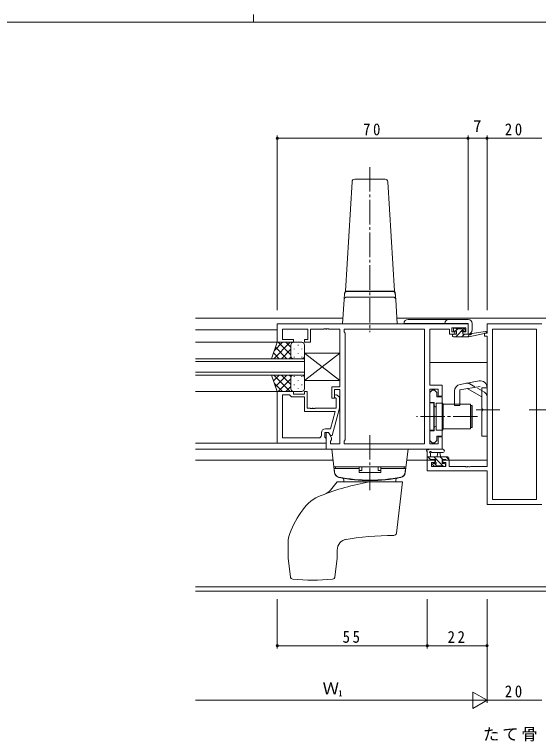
# Model space of a CAD drawing. Units: millimetres on the paper. Extents: x -420 to 373, y -297 to 267.
# Drawn here: x -120.4 to 71.8, y 0.7 to 267.2 of the extents above; entities that cross this region are included whole.
import ezdxf
from ezdxf.enums import TextEntityAlignment as Align

# ---------------------------------------------------------------- set-up
doc = ezdxf.new("R2010")
doc.units = ezdxf.units.MM
doc.linetypes.add('CHAIN2', pattern=[12, 9, -1, 1, -1])
doc.linetypes.add('DASHED3', pattern=[4, 3, -1])
for name, color, linetype, lineweight in [('0-1_YKK_ZWAK', 7, 'Continuous', 9), ('0-3_YKK_11', 7, 'Continuous', 9), ('0-4_YKK_12', 2, 'Continuous', 9), ('0-5_YKK_13', 4, 'Continuous', 9), ('0-7_YKK_D', 6, 'Continuous', 9)]:
    doc.layers.add(name, color=color, linetype=linetype, lineweight=lineweight)
doc.layers.add('0-2_USER1', color=3, linetype='Continuous')
doc.styles.add('ＭＳ ゴシック', font='')
doc.styles.get('ＭＳ ゴシック').set_extended_font_data('MS Gothic')

msp = doc.modelspace()

# ---------------------------------------------------------------- linework, layer by layer
at = {"layer": '0-1_YKK_ZWAK'}
for p, q in [((-32.686, 267.2), (-32.686, 264.4)), ((352.3, 264.4), (-417.7, 264.4))]:
    msp.add_line(p, q, dxfattribs=at)
at = {"layer": '0-3_YKK_11'}
for p, q in [((-23.997, 153.851), (-23.997, 147.051)), ((46.003, 153.851), (-23.997, 153.851)), ((-22.067, 151.921), (-12.797, 151.921)), ((-22.067, 148.051), (-22.067, 151.921)), ((-12.797, 151.921), (-12.797, 148.051)), ((-11.797, 151.921), (-6.955, 151.921)), ((-11.797, 147.051), (-11.797, 151.921)), ((-6.955, 151.921), (-6.772, 152.041)), ((-6.772, 152.041), (-6.222, 152.041)), ((-6.222, 152.041), (-6.039, 151.921)), ((-6.039, 151.921), (-5.955, 151.921)), ((-5.955, 151.921), (-5.772, 152.041)), ((-5.772, 152.041), (-5.222, 152.041)), ((-5.222, 152.041), (-5.039, 151.921)), ((-5.039, 151.921), (-0.997, 151.921)), ((-0.997, 151.921), (-0.997, 130.751)), ((0.503, 151.921), (0.503, 150.851)), ((30.073, 151.921), (0.503, 151.921)), ((30.073, 109.781), (30.073, 151.921)), ((30.073, 109.781), (30.073, 151.921)), ((32.003, 151.921), (39.203, 151.921)), ((32.003, 131.351), (32.003, 151.921)), ((39.203, 151.921), (39.203, 151.121)), ((40.003, 152.351), (45.203, 152.351)), ((40.003, 150.851), (40.003, 152.351)), ((45.203, 152.351), (45.203, 150.851)), ((46.003, 150.051), (46.003, 153.851)), ((53.003, 153.851), (73.003, 153.851)), ((53.003, 150.351), (53.003, 153.851)), ((54.933, 151.921), (54.933, 89.481)), ((71.073, 151.921), (54.933, 151.921)), ((71.073, 89.481), (71.073, 151.921)), ((71.073, 89.481), (71.073, 151.921)), ((0.503, 150.851), (0.933, 150.421)), ((0.933, 150.421), (0.933, 111.281)), ((39.203, 151.121), (39.203, 150.051)), ((39.203, 150.051), (41.103, 150.051)), ((41.103, 150.851), (40.003, 150.851)), ((41.103, 150.051), (41.103, 150.851)), ((44.103, 150.851), (44.103, 150.051)), ((45.203, 150.851), (44.103, 150.851)), ((44.103, 150.051), (46.003, 150.051)), ((52.003, 150.351), (53.003, 150.351)), ((52.003, 149.351), (52.003, 150.351)), ((53.003, 149.351), (52.003, 149.351)), ((53.003, 101.581), (53.003, 149.351)), ((-23.997, 147.051), (-17.997, 147.051)), ((-17.997, 148.051), (-22.067, 148.051)), ((-17.997, 147.051), (-17.997, 148.051)), ((-13.997, 148.051), (-13.997, 147.051)), ((-12.797, 148.051), (-13.997, 148.051)), ((-13.997, 147.051), (-11.797, 147.051)), ((-3.997, 130.751), (-3.997, 126.551)), ((-0.997, 130.751), (-3.997, 130.751)), ((36.503, 131.351), (32.003, 131.351)), ((36.503, 127.351), (36.503, 131.351)), ((-23.997, 129.051), (-17.997, 129.051)), ((-23.997, 110.051), (-23.997, 129.051)), ((-17.997, 129.051), (-17.997, 128.051)), ((-17.997, 128.051), (-13.997, 128.051)), ((-13.997, 129.051), (-12.997, 129.051)), ((-13.997, 128.051), (-13.997, 129.051)), ((-12.997, 129.051), (-12.997, 122.951)), ((-2.997, 129.751), (-0.997, 129.751)), ((-2.997, 126.551), (-2.997, 129.751)), ((-0.997, 129.751), (-0.997, 109.781)), ((32.003, 129.851), (35.003, 129.851)), ((32.003, 109.781), (32.003, 129.851)), ((32.003, 128.652), (32.803, 129.452)), ((32.003, 125.052), (32.003, 128.652)), ((32.803, 129.452), (33.703, 129.452)), ((33.703, 129.452), (34.503, 128.652)), ((34.503, 128.652), (34.503, 127.027)), ((35.003, 129.851), (35.003, 127.351)), ((-19.497, 127.751), (-22.067, 127.751)), ((-22.067, 127.751), (-22.067, 111.981)), ((-22.067, 127.751), (-22.067, 111.981)), ((-19.297, 127.551), (-19.497, 127.751)), ((-18.797, 127.051), (-19.297, 127.551)), ((-13.997, 127.051), (-18.797, 127.051)), ((-13.997, 121.651), (-13.997, 127.051)), ((-3.997, 126.551), (-2.997, 126.551)), ((-2.397, 126.403), (-2.821, 126.827)), ((-2.397, 122.951), (-2.397, 126.403)), ((-1.973, 127.676), (-1.197, 126.9)), ((-1.197, 126.9), (-1.197, 122.955)), ((34.503, 127.027), (36.503, 127.027)), ((35.003, 127.351), (36.503, 127.351)), ((36.503, 127.027), (36.503, 112.677)), ((-12.997, 122.951), (-11.955, 122.951)), ((-11.955, 122.951), (-11.772, 122.831)), ((-11.772, 122.831), (-11.222, 122.831)), ((-11.222, 122.831), (-11.039, 122.951)), ((-11.039, 122.951), (-10.955, 122.951)), ((-10.955, 122.951), (-10.772, 122.831)), ((-10.772, 122.831), (-10.222, 122.831)), ((-10.222, 122.831), (-10.039, 122.951)), ((-10.039, 122.951), (-2.397, 122.951)), ((-1.197, 122.955), (-3.904, 112.851)), ((33.603, 125.052), (32.003, 125.052)), ((33.603, 120.31), (33.603, 125.052)), ((-2.789, 121.651), (-13.997, 121.651)), ((-4.477, 115.351), (-2.789, 121.651)), ((33.723, 120.127), (33.603, 120.31)), ((33.723, 119.577), (33.723, 120.127)), ((33.603, 119.394), (33.723, 119.577)), ((33.603, 114.652), (33.603, 119.394)), ((-6.297, 115.351), (-4.477, 115.351)), ((32.003, 114.652), (33.603, 114.652)), ((32.003, 111.052), (32.003, 114.652)), ((-22.067, 111.981), (-8.797, 111.981)), ((-7.797, 112.981), (-7.797, 113.851)), ((-6.497, 114.051), (-6.497, 112.251)), ((-5.197, 114.051), (-6.497, 114.051)), ((-6.497, 112.251), (-6.297, 112.051)), ((-6.297, 112.051), (-5.997, 111.751)), ((-5.997, 114.051), (-5.997, 107.851)), ((-5.197, 114.051), (-5.997, 114.051)), ((-4.067, 112.094), (-5.197, 114.051)), ((-4.504, 112.851), (-5.197, 114.051)), ((-3.904, 112.851), (-4.504, 112.851)), ((-4.067, 111.281), (-4.067, 112.094)), ((34.503, 112.677), (34.503, 111.052)), ((36.503, 112.677), (34.503, 112.677)), ((35.003, 112.351), (35.003, 109.781)), ((36.503, 112.351), (35.003, 112.351)), ((36.503, 107.851), (36.503, 112.351)), ((-5.997, 110.051), (-23.997, 110.051)), ((-5.997, 111.751), (-5.997, 110.051)), ((-4.497, 110.851), (-4.067, 111.281)), ((-4.497, 109.781), (-4.497, 110.851)), ((-0.997, 109.781), (-4.497, 109.781)), ((0.933, 111.281), (0.503, 110.851)), ((0.503, 110.851), (0.503, 109.781)), ((0.503, 109.781), (30.073, 109.781)), ((32.803, 110.252), (32.003, 111.052)), ((35.003, 109.781), (32.003, 109.781)), ((33.703, 110.252), (32.803, 110.252)), ((34.503, 111.052), (33.703, 110.252)), ((-5.997, 107.851), (36.503, 107.851)), ((31.003, 103.851), (33.803, 103.851)), ((31.003, 99.951), (31.003, 103.851)), ((32.633, 103.051), (32.633, 101.581)), ((33.803, 103.051), (32.633, 103.051)), ((32.633, 101.581), (37.903, 101.581)), ((33.803, 103.851), (33.803, 103.051)), ((36.803, 103.851), (39.103, 103.851)), ((36.803, 103.051), (36.803, 103.851)), ((37.903, 103.051), (36.803, 103.051)), ((37.903, 101.581), (37.903, 103.051)), ((39.103, 103.851), (39.103, 101.581)), ((39.103, 101.581), (45.045, 101.581)), ((45.045, 101.581), (45.228, 101.461)), ((45.228, 101.461), (45.778, 101.461)), ((45.778, 101.461), (45.961, 101.581)), ((45.961, 101.581), (46.045, 101.581)), ((46.045, 101.581), (46.228, 101.461)), ((46.228, 101.461), (46.778, 101.461)), ((46.778, 101.461), (46.961, 101.581)), ((46.961, 101.581), (53.003, 101.581)), ((53.003, 99.951), (31.003, 99.951)), ((53.003, 87.551), (53.003, 99.951)), ((54.933, 89.481), (71.073, 89.481)), ((73.003, 87.551), (53.003, 87.551))]:
    msp.add_line(p, q, dxfattribs=at)
for centre, radius, start, end in [((-2.397, 127.251), 0.6, 44.99998, 225), ((-6.297, 113.851), 1.5, 90, 179.99998), ((-8.797, 112.981), 1, 270, 359.99998)]:
    msp.add_arc(centre, radius, start, end, dxfattribs=at)
at = {"layer": '0-4_YKK_12'}
for p, q in [((-53.997, 155.851), (0.125, 155.851)), ((19.881, 155.851), (106.125, 155.851)), ((-23.997, 151.651), (-53.997, 151.651)), ((30.073, 151.651), (30.073, 110.081)), ((30.073, 151.651), (30.073, 110.081)), ((52.503, 150.351), (52.503, 150.444)), ((-23.497, 147.051), (-53.997, 147.051)), ((-13.996, 141.051), (-53.997, 141.051)), ((-53.997, 140.051), (-13.996, 140.051)), ((-13.996, 135.051), (-13.996, 141.051)), ((32.003, 139.651), (53.003, 139.651)), ((-13.996, 136.051), (-53.997, 136.051)), ((-53.997, 135.051), (-13.996, 135.051)), ((-23.997, 129.051), (-53.997, 129.051)), ((-23.697, 110.051), (-53.997, 110.051)), ((30.073, 107.851), (-53.997, 107.851)), ((-53.997, 103.851), (-3.508, 103.851)), ((23.51, 103.851), (34.103, 103.851)), ((36.503, 103.851), (53.003, 103.851)), ((52.503, 99.951), (52.503, 99.951)), ((-53.997, 57.481), (180.003, 57.481)), ((-53.997, 55.851), (180.003, 55.851))]:
    msp.add_line(p, q, dxfattribs=at)
at = {"layer": '0-5_YKK_13', "linetype": 'CHAIN2'}
for p, q in [((10.003, 211.279), (10.003, 150.746)), ((49.003, 122.351), (57.633, 122.351)), ((77.003, 122.351), (68.373, 122.351)), ((49.503, 119.852), (27.073, 119.852)), ((10.001, 113.051), (10.001, 92.851))]:
    msp.add_line(p, q, dxfattribs=at)
at = {"layer": '0-5_YKK_13'}
for p, q in [((1.003, 165.851), (3.446, 205.912)), ((4.444, 206.851), (15.562, 206.851)), ((16.56, 205.912), (19.003, 165.851)), ((1.003, 165.851), (19.003, 165.851)), ((19.003, 165.851), (1.003, 165.851)), ((1.003, 165.651), (1.003, 165.851)), ((1.665, 165.651), (1.003, 165.651)), ((1.723, 165.651), (1.665, 165.651)), ((19.003, 165.651), (18.341, 165.651)), ((19.003, 165.851), (19.003, 165.651)), ((0.545, 162.712), (0.003, 153.851)), ((0.545, 162.712), (0.683, 164.978)), ((0.667, 164.712), (0.66, 164.59)), ((18.463, 163.651), (1.543, 163.651)), ((19.461, 162.712), (19.322, 164.978)), ((19.346, 164.59), (19.339, 164.712)), ((20.003, 153.851), (19.461, 162.712)), ((24.005, 155.472), (46.005, 155.472)), ((20.003, 153.851), (19.005, 153.851)), ((46.005, 153.971), (22.505, 153.971)), ((40.605, 151.451), (40.605, 151.951)), ((40.905, 152.251), (41.405, 152.251)), ((42.218, 152.051), (41.318, 151.151)), ((44.595, 152.184), (41.463, 149.051)), ((41.605, 152.051), (43.605, 152.051)), ((43.805, 152.251), (44.405, 152.251)), ((44.617, 152.164), (45.117, 151.664)), ((46.005, 150.071), (46.005, 153.971)), ((47.505, 153.971), (47.505, 151.571)), ((40.305, 149.351), (40.305, 149.751)), ((40.605, 150.051), (41.705, 150.051)), ((41.705, 151.151), (40.905, 151.151)), ((41.705, 150.051), (41.705, 151.151)), ((44.708, 150.051), (43.708, 149.051)), ((44.105, 150.69), (44.105, 150.051)), ((44.105, 150.051), (46.303, 150.051)), ((44.905, 151.151), (44.566, 151.151)), ((46.303, 149.401), (45.953, 149.051)), ((46.303, 149.051), (52.569, 150.459)), ((46.303, 150.051), (46.39, 150.066)), ((46.303, 149.051), (46.303, 150.051)), ((47.416, 150.232), (52.455, 151.048)), ((-26.14, 141.051), (-23.997, 147.051)), ((-19.265, 147.051), (-25.265, 141.051)), ((-22.094, 147.051), (-25.054, 144.091)), ((-23.997, 147.051), (-17.997, 147.051)), ((-18.997, 142.431), (-23.617, 147.051)), ((-18.997, 145.26), (-20.789, 147.051)), ((-14.997, 147.051), (-17.997, 147.051)), ((40.605, 149.051), (46.303, 149.051)), ((-20.446, 141.051), (-24.641, 145.247)), ((-18.997, 144.491), (-22.437, 141.051)), ((-18.997, 146.051), (-18.997, 142.451)), ((-18.997, 145.651), (-18.997, 142.051)), ((-17.775, 144.716), (-17.775, 144.516)), ((-16.36, 146.131), (-16.36, 145.931)), ((-14.945, 144.716), (-14.945, 144.516)), ((-13.997, 142.051), (-13.997, 146.051)), ((-23.274, 141.051), (-25.386, 143.163)), ((-18.94, 141.719), (-19.608, 141.051)), ((-17.775, 141.686), (-17.775, 141.486)), ((-16.36, 143.101), (-16.36, 142.901)), ((-14.945, 141.686), (-14.945, 141.486)), ((-13.997, 143.052), (-0.997, 143.052)), ((-13.997, 143.052), (-13.997, 133.052)), ((-13.997, 143.052), (-0.997, 133.052)), ((-13.997, 133.052), (-0.997, 143.052)), ((-13.997, 143.051), (-0.997, 143.051)), ((-13.997, 143.051), (-13.997, 133.051)), ((-13.997, 143.051), (-0.997, 133.051)), ((-13.997, 133.051), (-0.997, 143.051)), ((-0.997, 143.052), (-0.997, 133.052)), ((-0.997, 143.051), (-0.997, 133.051)), ((-17.997, 141.051), (-26.14, 141.051)), ((-17.997, 141.051), (-14.997, 141.051)), ((-26.14, 135.051), (-17.997, 135.051)), ((-26.14, 135.051), (-23.997, 129.051)), ((-23.274, 135.051), (-25.386, 132.94)), ((-19.265, 129.051), (-25.265, 135.051)), ((-20.446, 135.051), (-24.641, 130.856)), ((-18.997, 133.672), (-23.617, 129.051)), ((-18.997, 131.612), (-22.437, 135.051)), ((-18.94, 134.383), (-19.608, 135.051)), ((-18.997, 130.451), (-18.997, 134.051)), ((-18.997, 130.051), (-18.997, 133.651)), ((-17.997, 135.051), (-14.997, 135.051)), ((-17.775, 134.416), (-17.775, 134.616)), ((-14.945, 134.416), (-14.945, 134.616)), ((-13.997, 134.051), (-13.997, 130.051)), ((-22.094, 129.051), (-25.054, 132.012)), ((-18.997, 130.843), (-20.789, 129.051)), ((-17.775, 131.386), (-17.775, 131.586)), ((-16.36, 133.001), (-16.36, 133.201)), ((-14.945, 131.386), (-14.945, 131.586)), ((-0.997, 133.052), (-13.997, 133.052)), ((-0.997, 133.051), (-13.997, 133.051)), ((43.003, 129.601), (50.416, 130.908)), ((43.069, 131.644), (50.069, 132.878)), ((-23.997, 129.051), (-17.997, 129.051)), ((-14.997, 129.051), (-17.997, 129.051)), ((-16.36, 129.971), (-16.36, 130.171)), ((41.003, 129.182), (41.003, 123.851)), ((43.003, 129.601), (43.003, 123.851)), ((51.003, 127.012), (45.696, 130.076)), ((51.003, 130.416), (51.003, 122.851)), ((51.003, 130.351), (53.003, 130.351)), ((53.003, 112.601), (53.003, 130.416)), ((32.003, 124.851), (32.003, 114.851)), ((33.503, 124.851), (32.003, 124.851)), ((33.503, 124.851), (33.503, 114.851)), ((34.303, 123.451), (34.003, 123.451)), ((36.803, 124.801), (34.303, 124.801)), ((34.303, 124.801), (34.303, 114.901)), ((34.303, 116.251), (34.303, 123.451)), ((36.803, 114.901), (36.803, 124.801)), ((36.803, 116.851), (36.803, 122.851)), ((36.903, 122.851), (36.803, 122.851)), ((36.903, 124.351), (36.903, 115.351)), ((46.903, 124.351), (36.903, 124.351)), ((41.003, 123.851), (43.003, 123.851)), ((46.903, 124.351), (46.903, 115.351)), ((47.003, 123.851), (47.503, 123.851)), ((47.003, 115.851), (47.003, 123.851)), ((47.503, 115.851), (47.503, 123.851)), ((51.403, 122.451), (51.003, 122.851)), ((51.403, 122.251), (51.003, 121.851)), ((51.003, 121.851), (51.003, 112.601)), ((51.403, 122.451), (51.403, 122.251)), ((32.003, 114.851), (33.503, 114.851)), ((34.303, 116.251), (34.003, 116.251)), ((34.303, 114.901), (36.803, 114.901)), ((36.903, 116.851), (36.803, 116.851)), ((36.903, 115.351), (46.903, 115.351)), ((47.503, 115.851), (47.003, 115.851)), ((51.003, 112.601), (53.003, 112.601)), ((22.938, 99.193), (24.001, 107.851)), ((31.003, 104.151), (31.003, 106.832)), ((36.731, 107.851), (31.569, 107.851)), ((36.731, 106.651), (32.77, 106.649)), ((31.003, 105.051), (38.603, 105.051)), ((32.244, 104.051), (31.244, 105.051)), ((34.103, 104.051), (32.103, 104.051)), ((32.203, 106.232), (32.203, 105.051)), ((36.989, 101.551), (33.489, 105.051)), ((34.103, 103.112), (34.103, 104.051)), ((34.703, 105.051), (34.805, 106.196)), ((36.734, 104.051), (35.734, 105.051)), ((35.903, 105.051), (35.801, 106.196)), ((36.503, 104.051), (36.503, 102.651)), ((37.803, 104.051), (36.503, 104.051)), ((38.902, 104.128), (37.979, 105.051)), ((38.903, 104.751), (38.903, 104.151)), ((-3.201, 101.351), (23.203, 101.351)), ((-2.599, 101.351), (-2.599, 100.851)), ((-2.599, 101.351), (6.001, 101.351)), ((6.001, 99.351), (6.001, 101.351)), ((7.001, 101.351), (7.001, 100.084)), ((13.001, 101.351), (13.001, 100.084)), ((22.601, 101.351), (14.001, 101.351)), ((14.001, 99.351), (14.001, 101.351)), ((22.601, 101.351), (22.601, 100.851)), ((31.903, 103.851), (31.303, 103.851)), ((33.591, 101.639), (33.091, 102.139)), ((33.303, 102.651), (33.642, 102.651)), ((34.596, 101.699), (33.644, 102.651)), ((34.403, 101.551), (33.803, 101.551)), ((36.703, 101.751), (34.603, 101.751)), ((36.503, 102.651), (37.403, 102.651)), ((37.403, 101.551), (36.903, 101.551)), ((37.703, 102.351), (37.703, 101.851)), ((38.603, 103.851), (38.003, 103.851)), ((-3.099, 100.851), (-2.975, 99.435)), ((-3.099, 100.851), (6.001, 100.851)), ((6.001, 100.084), (7.001, 100.084)), ((6.001, 99.351), (14.001, 99.351)), ((14.001, 100.084), (13.001, 100.084)), ((23.101, 100.851), (14.001, 100.851)), ((23.101, 100.851), (22.977, 99.435)), ((0.466, 95.851), (0.451, 96.733)), ((19.536, 95.851), (19.551, 96.733)), ((-4.498, 92.873), (-1.999, 95.851)), ((-1.999, 95.851), (22.001, 95.851)), ((19.702, 77.125), (22.001, 95.851)), ((-19.999, 67.913), (-19.999, 73.698)), ((-1.999, 67.913), (-1.999, 70.893)), ((-19.992, 67.791), (-19.172, 61.118)), ((-2.826, 61.118), (-2.007, 67.791))]:
    msp.add_line(p, q, dxfattribs=at)
at = {"layer": '0-5_YKK_13', "linetype": 'DASHED3'}
for p, q in [((52.003, 128.744), (46.696, 131.808)), ((47.003, 122.851), (46.903, 122.851)), ((47.003, 116.851), (46.903, 116.851))]:
    msp.add_line(p, q, dxfattribs=at)
at = {"layer": '0-5_YKK_13'}
for points in [[(18.341, 165.651), (18.283, 165.651), (10.003, 165.651), (1.723, 165.651)], [(19.005, 153.851), (1.001, 153.851), (0.003, 153.851)], [(-2.936, 99.193), (-3.999, 107.851), (24.001, 107.851)]]:
    msp.add_lwpolyline(points, dxfattribs=at)
for centre, radius, start, end in [((4.444, 205.851), 1, 90, 176.51067), ((15.562, 205.851), 1, 3.48932, 90), ((1.665, 164.651), 1, 90, 176.5), ((1.682, 164.917), 1, 131.72568, 176.50005), ((18.341, 164.651), 1, 3.5, 90), ((18.324, 164.917), 1, 3.49986, 48.03442), ((1.543, 162.651), 1, 90, 176.5), ((18.463, 162.651), 1, 3.5, 90), ((24.005, 153.971), 1.5, 90, 180), ((39.005, 153.971), 1.5, 90, 180), ((46.005, 153.971), 1.5, 0, 90), ((40.905, 151.951), 0.3, 90, 180), ((41.405, 152.051), 0.2, 0, 90), ((43.805, 152.051), 0.2, 90, 180), ((44.405, 151.951), 0.3, 45, 90), ((40.605, 149.751), 0.3, 90, 180), ((40.605, 149.351), 0.3, 180, 270), ((40.905, 151.451), 0.3, 180, 270), ((44.105, 151.151), 0.25, 33.05573, 236.94426), ((43.805, 150.69), 0.3, 0, 56.94426), ((44.566, 151.451), 0.3, 213.05573, 270), ((44.905, 151.451), 0.3, 270, 45), ((46.005, 151.571), 1.5, 270, 0), ((46.438, 149.769), 0.3, 39.19753, 99.19753), ((46.903, 150.149), 0.3, 219.19753, 339.19753), ((47.464, 149.936), 0.3, 99.19753, 159.19753), ((52.503, 150.751), 0.3, 282.65862, 99.19753), ((-17.997, 146.051), 1, 89.99998, 179.99998), ((-17.997, 146.051), 1, 89.99998, 179.99998), ((-14.997, 146.051), 1, 359.99998, 89.99998), ((-17.997, 142.051), 1, 179.99998, 269.99998), ((-17.997, 142.051), 1, 179.99998, 269.99998), ((-14.997, 142.051), 1, 269.99998, 359.99998), ((-17.997, 134.051), 1, 89.99998, 179.99998), ((-17.997, 134.051), 1, 89.99998, 179.99998), ((-14.997, 134.051), 1, 359.99998, 89.99998), ((43.503, 129.182), 2.5, 100, 180), ((50.503, 130.416), 2.5, 0, 100), ((-17.997, 130.051), 1, 179.99998, 269.99998), ((-17.997, 130.051), 1, 179.99998, 269.99998), ((-14.997, 130.051), 1, 269.99998, 359.99998), ((34.003, 123.951), 0.5, 180, 270), ((34.003, 115.751), 0.5, 90, 180), ((31.003, 107.351), 0.3, 79.47121, 239.99998), ((30.703, 106.832), 0.3, 0, 60), ((31.113, 107.941), 0.3, 259.47121, 319.47121), ((31.569, 107.551), 0.3, 90, 139.47121), ((32.203, 106.751), 0.3, 19.18974, 239.99998), ((32.77, 106.949), 0.3, 199.18974, 270.04022), ((35.303, 106.151), 0.5, 5.09206, 174.90793), ((36.73, 107.251), 0.6, 270.04022, 90.04022), ((31.303, 104.151), 0.3, 180, 270), ((31.903, 104.051), 0.2, 270, 0), ((31.903, 106.232), 0.3, 0, 60), ((38.003, 104.051), 0.2, 180, 270), ((38.603, 104.751), 0.3, 0, 90), ((38.603, 104.151), 0.3, 270, 0), ((33.303, 102.351), 0.3, 90, 225), ((33.803, 101.851), 0.3, 225, 270), ((33.642, 102.351), 0.3, 33.05573, 90), ((34.103, 102.651), 0.25, 213.05573, 56.94426), ((34.403, 103.112), 0.3, 180, 236.94426), ((34.403, 101.751), 0.2, 270, 0), ((36.903, 101.751), 0.2, 180, 270), ((37.403, 102.351), 0.3, 0, 90), ((37.403, 101.851), 0.3, 270, 0), ((-0.983, 99.609), 2, 185, 258.64775), ((-0.973, 99.615), 2, 187, 258.65825), ((-0.951, 99.437), 2, 187, 258.68115), ((20.953, 99.437), 2, 281.31883, 353), ((20.975, 99.615), 2, 281.34174, 353), ((20.985, 99.609), 2, 281.35223, 355), ((10.001, 154.318), 57.8, 258.64775, 281.35223), ((10.001, 154.325), 57.8, 258.65825, 281.34116), ((10.001, 154.151), 57.8, 258.68115, 281.31883), ((-0.049, 96.724), 0.5, 1, 80.0733), ((20.051, 96.724), 0.5, 99.92668, 179), ((26.701, 1.351), 96.004, 100.15585, 111.10054), ((-2.461, 76.924), 15, 111.10054, 144.3228), ((-8.329, 96.087), 5, 290.2925, 320), ((17.847, 62.344), 40, 144.3228, 158.51498), ((-10.999, 73.698), 9, 158.51498, 180), ((2.001, 70.893), 4, 98.77765, 180), ((19.703, -43.749), 120, 90.47041, 99.23909), ((18.709, 77.247), 1, 270.47041, 353), ((-18.999, 67.913), 1, 180, 187), ((-2.999, 67.913), 1, 353, 0), ((-18.18, 61.24), 1, 187, 263.80104), ((-10.999, 127.351), 67.5, 263.80104, 276.19894), ((-3.818, 61.24), 1, 276.19894, 353)]:
    msp.add_arc(centre, radius, start, end, dxfattribs=at)
at = {"layer": '0-5_YKK_13', "linetype": 'DASHED3'}
for centre, start, end in [((45.696, 130.076), 60, 100), ((51.003, 127.012), 0, 60)]:
    msp.add_arc(centre, 2, start, end, dxfattribs=at)
at = {"layer": '0-7_YKK_D'}
for p, q in [((-23.997, 158.851), (-23.997, 222.851)), ((-23.997, 221.851), (46.003, 221.851)), ((46.003, 158.851), (46.003, 222.851)), ((46.003, 158.851), (46.003, 222.851)), ((46.003, 221.851), (53.003, 221.851)), ((53.003, 158.851), (53.003, 222.851)), ((53.003, 158.851), (53.003, 222.851)), ((53.003, 221.851), (73.003, 221.851)), ((-23.997, 52.851), (-23.997, 34.851)), ((31.003, 52.851), (31.003, 34.851)), ((31.003, 52.851), (31.003, 34.851)), ((53.003, 52.851), (53.003, 34.851)), ((53.003, 52.851), (53.003, 14.851)), ((53.003, 52.851), (53.003, 14.851)), ((31.003, 35.851), (-23.997, 35.851)), ((31.003, 35.851), (53.003, 35.851)), ((47.807, 18.851), (47.807, 12.851)), ((53.003, 15.851), (47.807, 18.851)), ((47.003, 15.851), (-53.997, 15.851)), ((53.003, 15.851), (42.611, 15.851)), ((53.003, 15.851), (47.807, 12.851)), ((53.003, 15.851), (73.003, 15.851))]:
    msp.add_line(p, q, dxfattribs=at)
for centre in [(-23.997, 221.851), (46.003, 221.851), (46.003, 221.851), (53.003, 221.851), (53.003, 221.851), (-23.997, 35.851), (31.003, 35.851), (31.003, 35.851), (53.003, 35.851)]:
    msp.add_circle(centre, 0.425, dxfattribs=at)

# ---------------------------------------------------------------- texts
at = {"layer": '0-2_USER1', "insert": (51.46, 0.743), "char_height": 4.399, "attachment_point": 7, "style": 'ＭＳ ゴシック'}
msp.add_mtext('\\T1.17;たて骨', dxfattribs=at)
at = {"layer": '0-7_YKK_D', "color": 3, "style": 'ＭＳ ゴシック'}
for s, p in [('7', (47.903, 222.851)), ('Ｗ', (-7.337, 16.651))]:
    msp.add_text(s, height=4.399, dxfattribs=at).set_placement(p, align=Align.BOTTOM_LEFT)
at = {"layer": '0-7_YKK_D', "color": 7, "style": 'ＭＳ ゴシック'}
msp.add_text('1', height=2.199, dxfattribs=at).set_placement((-1.577, 16.651), align=Align.BOTTOM_LEFT)
at = {"layer": '0-7_YKK_D', "color": 3, "char_height": 4.399, "attachment_point": 7, "style": 'ＭＳ ゴシック'}
for s, insert in [('\\T1.36;\\W0.9;70', (7.483, 222.851)), ('\\T1.36;\\W0.9;20', (59.483, 222.851)), ('\\T1.36;\\W0.9;55', (-0.017, 36.851)), ('\\T1.36;\\W0.9;22', (38.483, 36.851)), ('\\T1.36;\\W0.9;20', (59.483, 16.851))]:
    msp.add_mtext(s, dxfattribs=dict(at, insert=insert))

doc.saveas('drawing.dxf')
